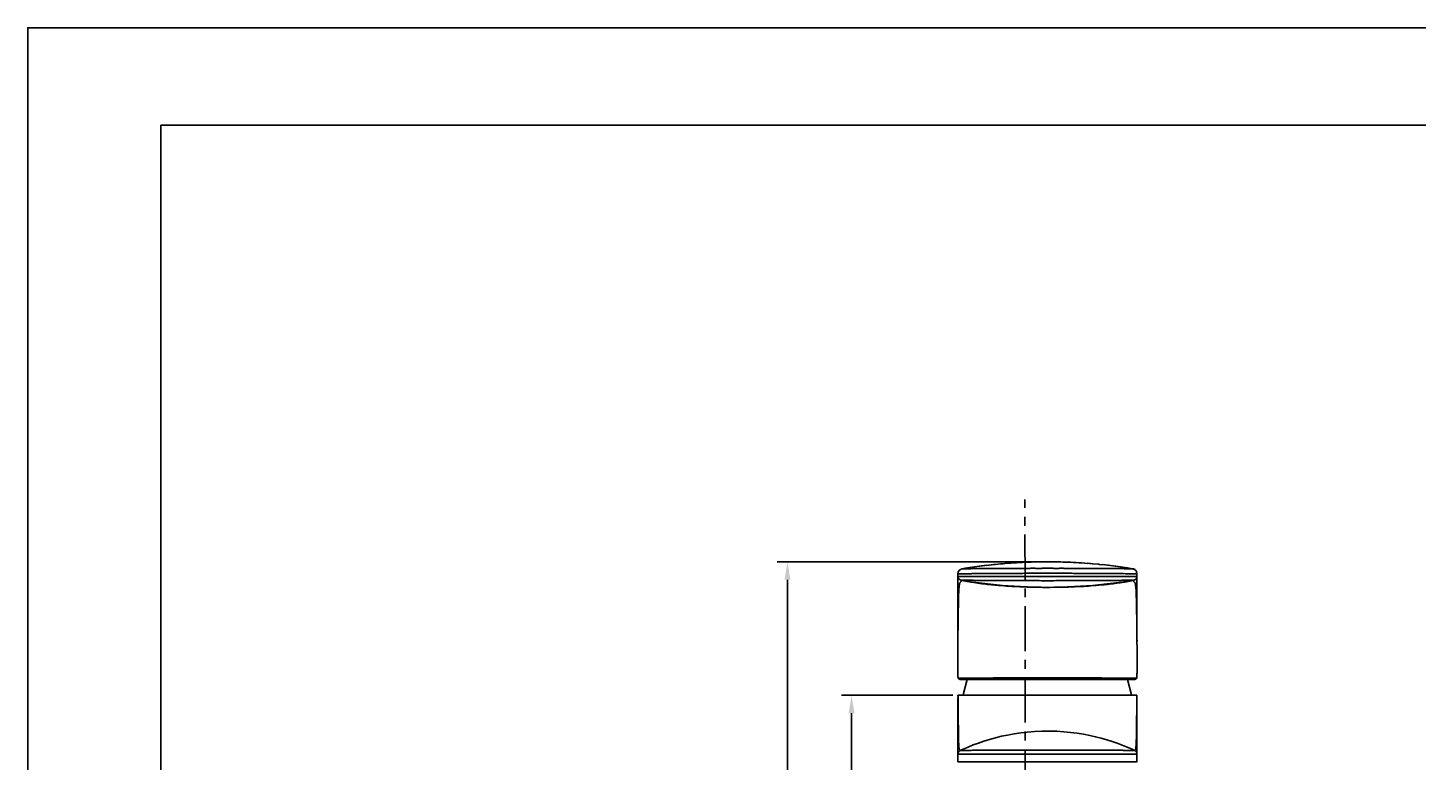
# Model space of a CAD drawing. Extents: x -14459 to -13865, y -11108 to -10688.
# Drawn here: x -14458.9 to -14187.1, y -10831.5 to -10688 of the extents above; entities that cross this region are included whole.
import ezdxf

# ---------------------------------------------------------------- set-up
doc = ezdxf.new("R2010")
doc.units = 0
doc.header["$LTSCALE"] = 7
doc.linetypes.add('CENTER', pattern=[2, 1.25, -0.25, 0.25, -0.25])
doc.linetypes.add('CENTER2', pattern=[1.125, 0.75, -0.125, 0.125, -0.125])
doc.layers.get('0').update_dxf_attribs({"color": 2, "linetype": 'CONTINUOUS'})
doc.layers.get('Defpoints').update_dxf_attribs({"linetype": 'CONTINUOUS'})
for name, color, linetype in [('CENTER', 1, 'CENTER2'), ('DWG', 7, 'CONTINUOUS'), ('FL0702_BODY_DXF_CONTINUOUS_LINE', 7, 'CONTINUOUS'), ('TXT', 4, 'CONTINUOUS')]:
    doc.layers.add(name, color=color, linetype=linetype)
doc.styles.add('DD', font='romans', dxfattribs={"bigfont": 'GHS.shx'})
doc.dimstyles.new('CWC', dxfattribs={"dimscale": 0, "dimtxt": 3.5, "dimasz": 3.5, "dimexe": 2, "dimexo": 1, "dimgap": 1, "dimtad": 1, "dimdec": 4, "dimdsep": 46, "dimtxsty": 'DD', "dimcen": 3, "dimclrd": 2, "dimclre": 2, "dimclrt": 2, "dimadec": 3, "dimazin": 2, "dimtfac": 1, "dimtdec": 4, "dimtmove": 0, "dimatfit": 3, "dimfxl": 1, "dimtvp": 1, "dimtolj": 1, "dimtzin": 0, "dimlwd": -1, "dimlwe": -1, "dimarcsym": 0})

# ---------------------------------------------------------------- blocks, each defined once
blk = doc.blocks.new('*D1')
at = {"layer": 'Defpoints', "color": 0, "transparency": 16777216}
for p in [(-14936.71, -11927.28), (-14915.9, -11927.28), (-14923.41, -12037.28)]:
    blk.add_point(p, dxfattribs=at)
at = {"layer": 'DWG', "color": 2, "transparency": 16777216}
for p, q in [((-14916.9, -11927.28), (-14938.71, -11927.28)), ((-14936.71, -12033.78), (-14936.71, -11930.78)), ((-14924.41, -12037.28), (-14938.71, -12037.28))]:
    blk.add_line(p, q, dxfattribs=at)
for points in [[(-14937.3, -11930.78), (-14936.13, -11930.78), (-14936.71, -11927.28)], [(-14937.3, -12033.78), (-14936.13, -12033.78), (-14936.71, -12037.28)]]:
    blk.add_solid(points, dxfattribs=at)
at = {"layer": 'DWG', "color": 2, "transparency": 16777216, "insert": (-14939.46, -11982.28), "char_height": 3.5, "attachment_point": 5, "rotation": 90, "style": 'DD'}
blk.add_mtext('\\A1;110', dxfattribs=at)
blk = doc.blocks.new('*D2')
at = {"layer": 'Defpoints', "color": 0, "transparency": 16777216}
for p in [(-14898.43, -11901.19), (-14949.24, -12037.28), (-14923.41, -12037.28)]:
    blk.add_point(p, dxfattribs=at)
at = {"layer": 'DWG', "color": 2, "transparency": 16777216}
for p, q in [((-14899.43, -11901.19), (-14951.24, -11901.19)), ((-14949.24, -11904.69), (-14949.24, -12033.78)), ((-14924.41, -12037.28), (-14951.24, -12037.28))]:
    blk.add_line(p, q, dxfattribs=at)
for points in [[(-14949.83, -11904.69), (-14948.66, -11904.69), (-14949.24, -11901.19)], [(-14949.83, -12033.78), (-14948.66, -12033.78), (-14949.24, -12037.28)]]:
    blk.add_solid(points, dxfattribs=at)
at = {"layer": 'DWG', "color": 2, "transparency": 16777216, "insert": (-14952.91, -11969.24), "char_height": 3.5, "attachment_point": 5, "rotation": 90, "style": 'DD'}
blk.add_mtext('\\A1;(136)', dxfattribs=at)

msp = doc.modelspace()

# ---------------------------------------------------------------- linework, layer by layer
at = {"linetype": 'Continuous'}
msp.add_lwpolyline([(-14458.92701, -11107.98563), (-13864.92701, -11107.98563), (-13864.92701, -10687.98563), (-14458.92701, -10687.98563)], close=True, dxfattribs=at)
at = {"layer": 'CENTER', "linetype": 'CENTER'}
msp.add_line((-14263.91467, -10921.8055), (-14263.9373, -10780.21501), dxfattribs=at)
at = {"layer": 'DWG', "color": 7, "linetype": 'Continuous'}
for p, q in [((-14274.11493, -10793.39853), (-14274.72119, -10793.48771)), ((-14273.72798, -10793.34397), (-14274.26222, -10793.42038)), ((-14273.34151, -10793.291), (-14273.80693, -10793.35569)), ((-14272.78825, -10793.2178), (-14273.35539, -10793.2936)), ((-14272.24339, -10793.14939), (-14272.90767, -10793.23405)), ((-14271.8055, -10793.09599), (-14272.44294, -10793.17367)), ((-14271.37166, -10793.04498), (-14271.95163, -10793.11296)), ((-14270.94193, -10792.99629), (-14271.48093, -10793.05707)), ((-14270.51638, -10792.94987), (-14271.01904, -10793.00438)), ((-14270.00893, -10792.89655), (-14270.56933, -10792.95512)), ((-14269.67812, -10792.8637), (-14270.09507, -10792.90569)), ((-14269.24949, -10792.82214), (-14269.75223, -10792.87076)), ((-14268.65561, -10792.76796), (-14269.26567, -10792.82384)), ((-14268.25477, -10792.73324), (-14268.73884, -10792.77531)), ((-14267.79075, -10792.695), (-14268.31537, -10792.7384)), ((-14267.24338, -10792.65262), (-14267.85872, -10792.70048)), ((-14266.70002, -10792.61346), (-14267.27379, -10792.6549)), ((-14266.13771, -10792.57595), (-14266.70437, -10792.61376)), ((-14265.58722, -10792.54223), (-14266.17368, -10792.57826)), ((-14265.04905, -10792.51211), (-14265.65138, -10792.54601)), ((-14264.52235, -10792.48536), (-14265.13767, -10792.51688)), ((-14264.13292, -10792.46732), (-14264.63104, -10792.49066)), ((-14263.64684, -10792.44686), (-14264.1784, -10792.46935)), ((-14263.17569, -10792.42922), (-14263.67505, -10792.44799)), ((-14262.71986, -10792.4142), (-14263.18868, -10792.42968)), ((-14262.13082, -10792.39777), (-14262.71986, -10792.4142)), ((-14261.60619, -10792.38596), (-14262.15017, -10792.39826)), ((-14261.12129, -10792.3774), (-14261.62994, -10792.38644)), ((-14260.67897, -10792.37148), (-14261.16147, -10792.37802)), ((-14257.91036, -10792.37836), (-14258.44536, -10792.37112)), ((-14257.48147, -10792.38607), (-14257.95245, -10792.3777)), ((-14256.9578, -10792.39788), (-14257.49494, -10792.3858)), ((-14256.39333, -10792.41358), (-14256.9645, -10792.39771)), ((-14255.93644, -10792.42855), (-14256.5091, -10792.41011)), ((-14255.46124, -10792.44627), (-14256.03412, -10792.42518)), ((-14254.96749, -10792.46699), (-14255.53974, -10792.44319)), ((-14254.45931, -10792.49079), (-14255.02694, -10792.46437)), ((-14253.93842, -10792.51779), (-14254.49922, -10792.48883)), ((-14253.40381, -10792.54825), (-14253.95801, -10792.51673)), ((-14252.83319, -10792.58383), (-14253.40217, -10792.54835)), ((-14252.25164, -10792.62335), (-14252.85713, -10792.58227)), ((-14251.65792, -10792.66712), (-14252.29894, -10792.62002)), ((-14251.14923, -10792.70736), (-14251.72955, -10792.66165)), ((-14250.64207, -10792.75), (-14251.25548, -10792.69874)), ((-14249.53766, -10792.85142), (-14250.75637, -10792.74017)), ((-14249.34366, -10792.87047), (-14249.59445, -10792.84609)), ((-14248.73445, -10792.93306), (-14249.38123, -10792.86697)), ((-14248.26546, -10792.98315), (-14248.81737, -10792.92403)), ((-14247.63362, -10793.05506), (-14248.29749, -10792.98005)), ((-14247.18549, -10793.10818), (-14247.71785, -10793.04481)), ((-14246.72175, -10793.16466), (-14247.20237, -10793.10559)), ((-14246.1776, -10793.23434), (-14246.73303, -10793.16383)), ((-14245.74033, -10793.29251), (-14246.27629, -10793.22209)), ((-14245.23075, -10793.36273), (-14245.81536, -10793.28299)), ((-14244.82279, -10793.42086), (-14245.3503, -10793.34661)), ((-14244.35881, -10793.48903), (-14244.88119, -10793.41298)), ((-14277.04649, -10800.70615), (-14277.04717, -10795.31506)), ((-14277.04649, -10794.70758), (-14277.04649, -10795.26184)), ((-14242.04649, -10795.2618), (-14277.04649, -10795.2618)), ((-14276.93235, -10795.61006), (-14276.93052, -10795.61271)), ((-14276.92873, -10795.6153), (-14276.92697, -10795.61781)), ((-14276.92186, -10795.62499), (-14276.92021, -10795.62727)), ((-14276.91859, -10795.6295), (-14276.91699, -10795.63168)), ((-14276.91542, -10795.63381), (-14276.91388, -10795.63589)), ((-14276.91235, -10795.63792), (-14276.91085, -10795.63991)), ((-14276.90938, -10795.64186), (-14276.90793, -10795.64377)), ((-14276.90232, -10795.65102), (-14276.90097, -10795.65274)), ((-14276.89965, -10795.65443), (-14276.89834, -10795.65608)), ((-14276.89705, -10795.65771), (-14276.89577, -10795.6593)), ((-14276.88969, -10795.6668), (-14276.88625, -10795.67097)), ((-14276.88625, -10795.67097), (-14276.88296, -10795.67491)), ((-14276.87879, -10795.67984), (-14276.87779, -10795.68101)), ((-14276.87583, -10795.6833), (-14276.87487, -10795.68441)), ((-14276.86856, -10795.69164), (-14276.86527, -10795.69535)), ((-14276.86527, -10795.69535), (-14276.86219, -10795.69878)), ((-14276.86003, -10795.70118), (-14276.85934, -10795.70195)), ((-14276.85607, -10795.70553), (-14276.85313, -10795.70871)), ((-14276.85259, -10795.7093), (-14276.8496, -10795.71251)), ((-14276.84915, -10795.71299), (-14276.8464, -10795.71592)), ((-14276.84515, -10795.71725), (-14276.84037, -10795.72229)), ((-14276.83933, -10795.72339), (-14276.8366, -10795.72624)), ((-14276.83578, -10795.7271), (-14276.83292, -10795.73005)), ((-14276.83292, -10795.73005), (-14276.82947, -10795.73361)), ((-14276.82947, -10795.73361), (-14276.8261, -10795.73704)), ((-14276.8261, -10795.73704), (-14276.82226, -10795.7409)), ((-14276.82226, -10795.7409), (-14276.81885, -10795.74431)), ((-14276.81885, -10795.74431), (-14276.81512, -10795.74799)), ((-14276.81512, -10795.74799), (-14276.81106, -10795.75197)), ((-14276.8089, -10795.75406), (-14276.80779, -10795.75513)), ((-14276.80065, -10795.76194), (-14276.79677, -10795.76559)), ((-14276.79677, -10795.76559), (-14276.79269, -10795.76938)), ((-14276.79269, -10795.76938), (-14276.78841, -10795.77332)), ((-14276.78841, -10795.77332), (-14276.78391, -10795.77741)), ((-14276.78391, -10795.77741), (-14276.7792, -10795.78164)), ((-14276.7792, -10795.78164), (-14276.77428, -10795.78601)), ((-14276.77428, -10795.78601), (-14276.76914, -10795.79051)), ((-14276.76738, -10795.79204), (-14276.76559, -10795.79358)), ((-14276.76378, -10795.79514), (-14276.76195, -10795.79671)), ((-14276.76009, -10795.79829), (-14276.75821, -10795.79989)), ((-14276.7563, -10795.8015), (-14276.75437, -10795.80312)), ((-14276.75242, -10795.80475), (-14276.75044, -10795.8064)), ((-14276.74843, -10795.80806), (-14276.7464, -10795.80973)), ((-14276.74435, -10795.81142), (-14276.74227, -10795.81311)), ((-14276.74017, -10795.81482), (-14276.73804, -10795.81653)), ((-14276.73589, -10795.81826), (-14276.73371, -10795.82)), ((-14276.73151, -10795.82175), (-14276.72928, -10795.82351)), ((-14276.72703, -10795.82528), (-14276.72475, -10795.82706)), ((-14276.72245, -10795.82884), (-14276.72013, -10795.83064)), ((-14276.71777, -10795.83245), (-14276.71539, -10795.83427)), ((-14276.71299, -10795.83609), (-14276.71056, -10795.83793)), ((-14276.70811, -10795.83977), (-14276.70563, -10795.84162)), ((-14276.70312, -10795.84348), (-14276.70059, -10795.84534)), ((-14276.69803, -10795.84722), (-14276.69545, -10795.8491)), ((-14276.69284, -10795.85099), (-14276.69021, -10795.85288)), ((-14276.68756, -10795.85478), (-14276.68488, -10795.85668)), ((-14276.67119, -10795.86622), (-14276.66559, -10795.87003)), ((-14276.66559, -10795.87003), (-14276.65994, -10795.87383)), ((-14276.65994, -10795.87383), (-14276.65423, -10795.87761)), ((-14276.65423, -10795.87761), (-14276.64847, -10795.88137)), ((-14276.64847, -10795.88137), (-14276.64266, -10795.88512)), ((-14276.64266, -10795.88512), (-14276.63678, -10795.88885)), ((-14276.63678, -10795.88885), (-14276.63085, -10795.89257)), ((-14276.63085, -10795.89257), (-14276.62484, -10795.89628)), ((-14276.62484, -10795.89628), (-14276.61876, -10795.89998)), ((-14276.61876, -10795.89998), (-14276.61261, -10795.90367)), ((-14276.61261, -10795.90367), (-14276.60637, -10795.90735)), ((-14276.60637, -10795.90735), (-14276.60004, -10795.91102)), ((-14276.60004, -10795.91102), (-14276.59363, -10795.91469)), ((-14276.59363, -10795.91469), (-14276.58713, -10795.91834)), ((-14276.58713, -10795.91834), (-14276.58053, -10795.92199)), ((-14276.58053, -10795.92199), (-14276.57384, -10795.92562)), ((-14276.57384, -10795.92562), (-14276.56705, -10795.92925)), ((-14276.56705, -10795.92925), (-14276.56014, -10795.93287)), ((-14276.56014, -10795.93287), (-14276.55311, -10795.93648)), ((-14276.55311, -10795.93648), (-14276.54592, -10795.94011)), ((-14276.54592, -10795.94011), (-14276.53857, -10795.94374)), ((-14276.53857, -10795.94374), (-14276.53102, -10795.94738)), ((-14276.35578, -10795.97866), (-14276.35558, -10795.97871)), ((-14276.30745, -10796.01692), (-14275.94859, -10796.08743)), ((-14275.6499, -10793.63047), (-14276.20978, -10793.72078)), ((-14275.94859, -10796.08743), (-14275.58643, -10796.15554)), ((-14275.1649, -10793.55428), (-14275.70375, -10793.63861)), ((-14275.58643, -10796.15554), (-14275.22108, -10796.22129)), ((-14274.66929, -10793.47936), (-14275.18378, -10793.55773)), ((-14243.86516, -10793.56398), (-14244.40811, -10793.48216)), ((-14242.88108, -10793.72094), (-14243.93113, -10793.5542)), ((-14243.74049, -10796.19798), (-14243.40279, -10796.13633)), ((-14243.40279, -10796.13633), (-14243.06793, -10796.07266)), ((-14243.06793, -10796.07266), (-14242.73216, -10796.00617)), ((-14242.88354, -10793.72047), (-14242.88142, -10793.71418)), ((-14242.88311, -10793.71976), (-14242.88335, -10793.72115)), ((-14242.8825, -10793.71686), (-14242.88311, -10793.71976)), ((-14242.88142, -10793.71418), (-14242.8825, -10793.71686)), ((-14242.27274, -10795.74362), (-14242.26726, -10795.73808)), ((-14242.26726, -10795.73808), (-14242.26217, -10795.73285)), ((-14242.26217, -10795.73285), (-14242.25744, -10795.72792)), ((-14242.25306, -10795.72329), (-14242.25099, -10795.72108)), ((-14242.24899, -10795.71894), (-14242.24707, -10795.71686)), ((-14242.24521, -10795.71485), (-14242.24343, -10795.7129)), ((-14242.24171, -10795.71102), (-14242.24006, -10795.70919)), ((-14242.23847, -10795.70743), (-14242.23693, -10795.70572)), ((-14242.23011, -10795.69801), (-14242.22662, -10795.69401)), ((-14242.21997, -10795.68625), (-14242.21699, -10795.68271)), ((-14242.21699, -10795.68271), (-14242.21395, -10795.67907)), ((-14242.21395, -10795.67907), (-14242.21116, -10795.6757)), ((-14242.20943, -10795.6736), (-14242.20419, -10795.6672)), ((-14242.2076, -10795.67136), (-14242.20142, -10795.66379)), ((-14242.20745, -10795.67118), (-14242.20725, -10795.67094)), ((-14242.19748, -10795.65888), (-14242.19458, -10795.65523)), ((-14242.18924, -10795.64838), (-14242.18621, -10795.64444)), ((-14242.1846, -10795.64233), (-14242.18378, -10795.64124)), ((-14242.18207, -10795.63899), (-14242.1812, -10795.63782)), ((-14242.17939, -10795.6354), (-14242.17846, -10795.63414)), ((-14242.17142, -10795.62448), (-14242.17033, -10795.62296)), ((-14242.16922, -10795.6214), (-14242.16808, -10795.61981)), ((-14242.16692, -10795.61817), (-14242.16574, -10795.61648)), ((-14242.16454, -10795.61476), (-14242.1633, -10795.61298)), ((-14242.1581, -10795.60537), (-14242.15673, -10795.60333)), ((-14242.15532, -10795.60123), (-14242.15389, -10795.59907)), ((-14242.15242, -10795.59684), (-14242.15092, -10795.59455)), ((-14242.14939, -10795.59218), (-14242.14782, -10795.58974)), ((-14242.14621, -10795.58722), (-14242.14456, -10795.58462)), ((-14242.0582, -10794.55477), (-14242.07288, -10794.49055)), ((-14242.04657, -10794.68947), (-14242.0582, -10794.55477)), ((-14242.04913, -10803.44205), (-14242.04649, -10795.29902)), ((-14242.04649, -10794.69417), (-14242.04649, -10794.6865)), ((-14242.04649, -10795.2618), (-14242.04649, -10794.70775)), ((-14275.22108, -10796.22129), (-14274.85258, -10796.28474)), ((-14274.85258, -10796.28474), (-14274.48101, -10796.34593)), ((-14273.91666, -10796.43385), (-14273.53541, -10796.49002)), ((-14273.53541, -10796.49002), (-14273.15178, -10796.54408)), ((-14273.15178, -10796.54408), (-14272.76746, -10796.59586)), ((-14272.76746, -10796.59586), (-14272.38354, -10796.64529)), ((-14272.38354, -10796.64529), (-14272.00099, -10796.69235)), ((-14272.00099, -10796.69235), (-14271.62019, -10796.73708)), ((-14271.62019, -10796.73708), (-14271.24074, -10796.77963)), ((-14271.24074, -10796.77963), (-14270.86279, -10796.82009)), ((-14270.86279, -10796.82009), (-14270.48647, -10796.85853)), ((-14270.48647, -10796.85853), (-14270.11188, -10796.89502)), ((-14270.11188, -10796.89502), (-14269.73912, -10796.92965)), ((-14269.73912, -10796.92965), (-14269.18352, -10796.97828)), ((-14269.18352, -10796.97828), (-14268.63256, -10797.02314)), ((-14268.63256, -10797.02314), (-14268.08695, -10797.0644)), ((-14268.08695, -10797.0644), (-14267.54726, -10797.10225)), ((-14267.54726, -10797.10225), (-14267.01383, -10797.13686)), ((-14267.20699, -10797.07585), (-14264.81622, -10797.22653)), ((-14267.01383, -10797.13686), (-14266.4868, -10797.1684)), ((-14266.4868, -10797.1684), (-14265.96606, -10797.19705)), ((-14265.96606, -10797.19705), (-14265.45222, -10797.22292)), ((-14265.45222, -10797.22292), (-14264.94682, -10797.24609)), ((-14264.94682, -10797.24609), (-14264.2877, -10797.27298)), ((-14263.49312, -10797.3005), (-14262.88004, -10797.31817)), ((-14262.88004, -10797.31817), (-14262.29288, -10797.33224)), ((-14262.29288, -10797.33224), (-14261.62426, -10797.34491)), ((-14261.62426, -10797.34491), (-14260.77909, -10797.35445)), ((-14261.29562, -10797.34689), (-14261.2632, -10797.34744)), ((-14261.05657, -10797.35289), (-14260.32223, -10797.35903)), ((-14260.52207, -10797.3581), (-14259.6536, -10797.36203)), ((-14259.6536, -10797.36203), (-14259.07912, -10797.36104)), ((-14259.13351, -10797.36122), (-14258.38007, -10797.35649)), ((-14258.68281, -10797.35831), (-14257.80132, -10797.34989)), ((-14258.16124, -10797.35248), (-14257.64782, -10797.34424)), ((-14257.80132, -10797.34989), (-14257.2291, -10797.34078)), ((-14257.64782, -10797.34424), (-14256.09189, -10797.30366)), ((-14257.2291, -10797.34078), (-14256.58723, -10797.32746)), ((-14256.58723, -10797.32746), (-14256.03683, -10797.31341)), ((-14256.03683, -10797.31341), (-14255.46766, -10797.29629)), ((-14255.46766, -10797.29629), (-14254.8787, -10797.27574)), ((-14254.8787, -10797.27574), (-14254.27026, -10797.25144)), ((-14254.27626, -10797.2265), (-14251.88571, -10797.07583)), ((-14254.27026, -10797.25144), (-14253.64635, -10797.22319)), ((-14253.64635, -10797.22319), (-14253.00952, -10797.19081)), ((-14253.00952, -10797.19081), (-14252.52535, -10797.16373)), ((-14252.52535, -10797.16373), (-14252.03597, -10797.13416)), ((-14252.03597, -10797.13416), (-14251.54129, -10797.10195)), ((-14251.54129, -10797.10195), (-14251.04139, -10797.06697)), ((-14251.04139, -10797.06697), (-14250.53649, -10797.02908)), ((-14250.53649, -10797.02908), (-14250.027, -10796.98813)), ((-14250.027, -10796.98813), (-14249.51344, -10796.94398)), ((-14249.51344, -10796.94398), (-14248.99621, -10796.89646)), ((-14248.99621, -10796.89646), (-14248.47545, -10796.84534)), ((-14248.47545, -10796.84534), (-14248.12641, -10796.80917)), ((-14248.12641, -10796.80917), (-14247.77597, -10796.77124)), ((-14247.77597, -10796.77124), (-14247.42424, -10796.73149)), ((-14247.42424, -10796.73149), (-14247.07131, -10796.68986)), ((-14247.07131, -10796.68986), (-14246.71683, -10796.64622)), ((-14246.71683, -10796.64622), (-14246.36111, -10796.60054)), ((-14246.36111, -10796.60054), (-14246.00494, -10796.55283)), ((-14246.00494, -10796.55283), (-14245.64916, -10796.50314)), ((-14245.64916, -10796.50314), (-14245.29501, -10796.4516)), ((-14245.29501, -10796.4516), (-14244.94391, -10796.39835)), ((-14244.94391, -10796.39835), (-14244.5966, -10796.34345)), ((-14244.08093, -10796.25763), (-14243.74049, -10796.19798)), ((-14277.04959, -10799.40923), (-14277.0416, -10801.73464)), ((-14276.96162, -10800.7079), (-14276.96206, -10800.73012)), ((-14242.13198, -10800.7077), (-14242.13556, -10800.53538)), ((-14277.05076, -10803.78145), (-14277.05522, -10806.93248)), ((-14277.04561, -10803.11228), (-14277.05076, -10803.78145)), ((-14277.04232, -10802.51424), (-14277.04561, -10803.11228)), ((-14277.0416, -10801.73464), (-14277.04232, -10802.51424)), ((-14242.05089, -10803.68401), (-14242.05061, -10803.62449)), ((-14242.05079, -10803.7289), (-14242.05089, -10803.68401)), ((-14242.05061, -10803.62449), (-14242.04875, -10803.41661)), ((-14242.04134, -10804.22711), (-14242.04913, -10803.44205)), ((-14242.04353, -10803.91055), (-14242.04826, -10803.82271)), ((-14242.0373, -10807.05066), (-14242.04134, -10804.22711)), ((-14277.05522, -10806.93248), (-14277.06135, -10807.80303)), ((-14277.07648, -10809.42505), (-14277.08335, -10811.01587)), ((-14277.06135, -10807.80303), (-14277.07648, -10809.42505)), ((-14242.02435, -10813.21119), (-14242.01146, -10811.77559)), ((-14277.04455, -10814.80064), (-14277.04279, -10814.88799)), ((-14277.0424, -10814.88798), (-14277.03733, -10814.93783)), ((-14277.03733, -10814.93783), (-14277.03665, -10814.94129)), ((-14242.06581, -10814.93829), (-14242.06484, -10814.9351)), ((-14242.06492, -10814.93993), (-14242.06378, -10814.93688)), ((-14242.05532, -10814.93798), (-14242.05596, -10814.94127)), ((-14242.05023, -10814.88814), (-14242.05532, -10814.93798)), ((-14242.05059, -10814.88799), (-14242.04901, -10814.80037)), ((-14242.04267, -10814.80476), (-14242.03009, -10813.67732)), ((-14242.03039, -10813.6768), (-14242.02435, -10813.21119)), ((-14276.50646, -10815.3618), (-14242.58653, -10815.3618))]:
    msp.add_line(p, q, dxfattribs=at)
at = {"layer": 'DWG'}
for p, q in [((-14275.2294, -10815.3618), (-14275.9622, -10818.08381)), ((-14243.89973, -10815.35679), (-14243.16606, -10818.07857))]:
    msp.add_line(p, q, dxfattribs=at)
at = {"layer": 'DWG', "color": 7, "linetype": 'Continuous'}
for points in [[(-14277.0491, -10795.26185), (-14277.04858, -10795.28417), (-14277.03451, -10795.38581), (-14277.00266, -10795.48349), (-14276.95634, -10795.57355), (-14276.89849, -10795.65519), (-14276.8327, -10795.72722), (-14276.76082, -10795.79038), (-14276.68368, -10795.84552), (-14276.60605, -10795.89091), (-14276.53521, -10795.92482), (-14276.46383, -10795.95221), (-14276.38698, -10795.97369), (-14276.35763, -10795.97937)], [(-14276.95319, -10795.57799), (-14276.9528, -10795.57863), (-14276.95054, -10795.58227), (-14276.94834, -10795.58578), (-14276.94619, -10795.58917), (-14276.94408, -10795.59244), (-14276.94203, -10795.59561), (-14276.94001, -10795.59867), (-14276.93804, -10795.60165), (-14276.93611, -10795.60453), (-14276.93421, -10795.60734)], [(-14276.90649, -10795.64564), (-14276.90508, -10795.64747), (-14276.90369, -10795.64926)], [(-14276.89452, -10795.66085), (-14276.89329, -10795.66238), (-14276.88969, -10795.6668)], [(-14276.873, -10795.68657), (-14276.87208, -10795.68762), (-14276.86856, -10795.69164)], [(-14276.8055, -10795.75733), (-14276.80432, -10795.75846), (-14276.80065, -10795.76194)], [(-14276.68218, -10795.85859), (-14276.67946, -10795.86049), (-14276.67672, -10795.8624), (-14276.67119, -10795.86622)], [(-14276.53102, -10795.94738), (-14276.52716, -10795.94922), (-14276.52323, -10795.95106), (-14276.51924, -10795.95291), (-14276.51518, -10795.95477), (-14276.51103, -10795.95665), (-14276.5068, -10795.95854), (-14276.50247, -10795.96044), (-14276.49804, -10795.96236), (-14276.49351, -10795.9643), (-14276.48887, -10795.96625), (-14276.48411, -10795.96822), (-14276.47921, -10795.97021), (-14276.47418, -10795.97222), (-14276.46897, -10795.97426), (-14276.46358, -10795.97633), (-14276.45798, -10795.97844), (-14276.45213, -10795.98058), (-14276.44598, -10795.98278), (-14276.4395, -10795.98503), (-14276.43259, -10795.98736), (-14276.42517, -10795.98978), (-14276.41713, -10795.99229), (-14276.40837, -10795.99491), (-14276.39878, -10795.99762), (-14276.38813, -10796.00044), (-14276.37672, -10796.00323), (-14276.36445, -10796.00594), (-14276.30745, -10796.01692)], [(-14242.08812, -10794.42382), (-14242.08974, -10794.41674), (-14242.13767, -10794.28785), (-14242.2002, -10794.16926), (-14242.2769, -10794.06187), (-14242.36602, -10793.96847), (-14242.46408, -10793.88963), (-14242.56908, -10793.82423), (-14242.67927, -10793.77209), (-14242.79294, -10793.73368), (-14242.88142, -10793.71418)], [(-14242.73731, -10795.9805), (-14242.7153, -10795.97638), (-14242.64247, -10795.95698), (-14242.56813, -10795.92927), (-14242.49142, -10795.89286), (-14242.41023, -10795.84509), (-14242.33014, -10795.78694), (-14242.25556, -10795.71972), (-14242.18841, -10795.64335), (-14242.13098, -10795.55782), (-14242.08689, -10795.46522), (-14242.05861, -10795.3676), (-14242.04803, -10795.26184)], [(-14242.73141, -10796.00781), (-14242.70316, -10796.00128), (-14242.64684, -10795.984)], [(-14242.64684, -10795.984), (-14242.6013, -10795.96635), (-14242.57499, -10795.95475), (-14242.55787, -10795.94668), (-14242.5406, -10795.93811)], [(-14242.5406, -10795.93811), (-14242.52534, -10795.93019), (-14242.51104, -10795.92246), (-14242.49774, -10795.91501), (-14242.48511, -10795.90769), (-14242.47318, -10795.90057), (-14242.46187, -10795.89361), (-14242.45117, -10795.88686), (-14242.44109, -10795.88033), (-14242.43156, -10795.874), (-14242.4225, -10795.86786), (-14242.41389, -10795.86189), (-14242.40567, -10795.85608), (-14242.39781, -10795.85042), (-14242.39029, -10795.8449), (-14242.38308, -10795.83952), (-14242.37617, -10795.83426), (-14242.36954, -10795.82914), (-14242.36317, -10795.82414), (-14242.35705, -10795.81926), (-14242.35117, -10795.8145), (-14242.34551, -10795.80985), (-14242.34006, -10795.80532), (-14242.33482, -10795.8009), (-14242.32977, -10795.79658), (-14242.32491, -10795.79237), (-14242.32023, -10795.78827), (-14242.31571, -10795.78427), (-14242.31136, -10795.78037), (-14242.30717, -10795.77656), (-14242.30313, -10795.77286), (-14242.29924, -10795.76924), (-14242.29548, -10795.76572), (-14242.29186, -10795.7623), (-14242.28837, -10795.75896), (-14242.28501, -10795.75572), (-14242.28177, -10795.75257), (-14242.27865, -10795.7495), (-14242.27274, -10795.74362)], [(-14242.23546, -10795.70407), (-14242.23404, -10795.70248), (-14242.23011, -10795.69801)], [(-14242.22452, -10795.69157), (-14242.22353, -10795.69042), (-14242.21997, -10795.68625)], [(-14242.20097, -10795.66324), (-14242.20051, -10795.66267), (-14242.19748, -10795.65888)], [(-14242.19268, -10795.65281), (-14242.19202, -10795.65197), (-14242.18924, -10795.64838)], [(-14242.17655, -10795.63155), (-14242.17556, -10795.6302), (-14242.17248, -10795.62596)], [(-14242.16204, -10795.61116), (-14242.16076, -10795.60928), (-14242.15944, -10795.60735)], [(-14242.14287, -10795.58192), (-14242.14114, -10795.57914), (-14242.13937, -10795.57625), (-14242.13755, -10795.57325), (-14242.13568, -10795.57014), (-14242.13375, -10795.56691), (-14242.13177, -10795.56354), (-14242.12973, -10795.56002), (-14242.12763, -10795.55635), (-14242.12545, -10795.55249), (-14242.12319, -10795.54843), (-14242.12084, -10795.54414), (-14242.1184, -10795.5396), (-14242.11584, -10795.53476), (-14242.11316, -10795.52959), (-14242.11032, -10795.52399), (-14242.10731, -10795.51792), (-14242.10408, -10795.51123), (-14242.1006, -10795.50379), (-14242.09682, -10795.49545), (-14242.09278, -10795.48614), (-14242.08833, -10795.47544), (-14242.08334, -10795.46271), (-14242.07811, -10795.44843), (-14242.0727, -10795.43242), (-14242.06767, -10795.416), (-14242.06345, -10795.40075), (-14242.05978, -10795.38598), (-14242.05661, -10795.3716), (-14242.05384, -10795.35735), (-14242.05143, -10795.34296), (-14242.04938, -10795.32837), (-14242.04771, -10795.31344), (-14242.04642, -10795.29811), (-14242.04556, -10795.28227), (-14242.04517, -10795.26584), (-14242.04515, -10795.2625)], [(-14274.48101, -10796.34593), (-14274.29397, -10796.37572), (-14273.91666, -10796.43385)], [(-14264.2877, -10797.27298), (-14264.12596, -10797.27901), (-14263.49312, -10797.3005)], [(-14244.5966, -10796.34345), (-14244.42403, -10796.31532), (-14244.08093, -10796.25763)], [(-14242.04826, -10803.82271), (-14242.04916, -10803.80391), (-14242.04945, -10803.79681), (-14242.04969, -10803.79036), (-14242.04989, -10803.78389), (-14242.05009, -10803.77672), (-14242.05029, -10803.76812), (-14242.05048, -10803.75762), (-14242.05065, -10803.74487), (-14242.05079, -10803.7289)], [(-14242.01146, -10811.77559), (-14242.00964, -10811.01293), (-14242.01149, -10810.22047), (-14242.0373, -10807.05066)], [(-14277.08335, -10811.01587), (-14277.08158, -10811.76622), (-14277.07653, -10812.4877)], [(-14277.07653, -10812.4877), (-14277.05136, -10814.68914), (-14277.05037, -10814.8017)], [(-14277.05038, -10814.80074), (-14277.04915, -10814.8411), (-14277.04635, -10814.87775), (-14277.04191, -10814.91322), (-14277.03769, -10814.93798)], [(-14277.03665, -10814.94129), (-14277.01017, -10815.03464), (-14276.94629, -10815.15373), (-14276.85941, -10815.24561), (-14276.75291, -10815.31148), (-14276.62727, -10815.35091), (-14276.50752, -10815.3618)], [(-14242.5854, -10815.3618), (-14242.46798, -10815.35133), (-14242.34253, -10815.31259), (-14242.23593, -10815.24751), (-14242.14866, -10815.15641), (-14242.08411, -10815.038), (-14242.05631, -10814.94113)], [(-14242.05532, -10814.93798), (-14242.0515, -10814.91577), (-14242.04686, -10814.87963), (-14242.04393, -10814.84229), (-14242.04263, -10814.80049)]]:
    msp.add_lwpolyline(points, dxfattribs=at)
for centre, radius, start, end in [((-14276.04649, -10794.70743), 0.99992, 99.3383547, 180.008899), ((-14259.53894, -10694.44511), 102.9168, 260.5946166, 265.7270899), ((-14259.55405, -10694.44508), 102.91682, 274.2730753, 279.4042469), ((-14243.04649, -10794.70775), 1, 0.000034, 80.6774048), ((-14259.54121, -10694.49807), 102.8638, 267.0604946, 268.0724409), ((-14259.55178, -10694.49806), 102.86381, 271.9275475, 272.939789), ((-14113.15444, -10811.55155), 163.92232, 180.7431496, 181.1357309), ((-14276.41356, -10814.79579), 0.63683, 180.5315858, 182.5447267), ((-14242.46199, -10814.81279), 0.41859, 349.6297592, 353.4389005), ((-14425.10808, -10811.22911), 183.09405, 358.8823718, 359.2340201), ((-14242.6829, -10814.79562), 0.64029, 357.7922511, 359.1822979)]:
    msp.add_arc(centre, radius, start, end, dxfattribs=at)
at = {"layer": 'DWG'}
for centre, start, end in [((-14275.67252, -10818.1618), 164.9323945, 270), ((-14243.45572, -10818.15665), 270.0183103, 15.0859158)]:
    msp.add_arc(centre, 0.3, start, end, dxfattribs=at)
msp.add_spline([(-14260.67897, -10792.37148), (-14258.44536, -10792.37112)], degree=3, dxfattribs=at)
at = {"layer": 'DWG', "color": 7, "linetype": 'Continuous'}
for points, knots in [([(-14277.04649, -10794.70758), (-14277.04649, -10794.708), (-14277.04383, -10794.70745), (-14277.04101, -10794.70824), (-14277.03421, -10794.70797), (-14277.02117, -10794.70832), (-14276.99797, -10794.70818), (-14276.96306, -10794.70817), (-14276.91802, -10794.70791), (-14276.86308, -10794.70757), (-14276.7982, -10794.70708), (-14276.69198, -10794.70622), (-14276.53473, -10794.70484), (-14276.31695, -10794.70285), (-14276.06075, -10794.70046), (-14275.76671, -10794.69773), (-14275.43553, -10794.6947), (-14274.92192, -10794.6901), (-14274.19342, -10794.68387), (-14273.2203, -10794.67616), (-14272.12196, -10794.66805), (-14270.90847, -10794.65944), (-14269.59093, -10794.65055), (-14268.18141, -10794.64161), (-14266.15609, -10794.62966), (-14263.49702, -10794.6164), (-14260.22227, -10794.60771), (-14256.92284, -10794.61174), (-14253.71933, -10794.62491), (-14250.72881, -10794.64329), (-14248.0605, -10794.66096), (-14245.81193, -10794.6753), (-14244.06531, -10794.69089), (-14242.88448, -10794.70167), (-14242.29302, -10794.70947), (-14242.10002, -10794.70899)], [0, 0, 0, 0, 0.000036365, 0.000144151, 0.000323583, 0.000574636, 0.001291389, 0.002293928, 0.003581739, 0.005154299, 0.007011054, 0.009150914, 0.01427369, 0.02051002, 0.02784709, 0.036268033, 0.045752123, 0.056278461, 0.080360314, 0.108291622, 0.139817018, 0.174648409, 0.212465137, 0.252922647, 0.295649399, 0.386329171, 0.481190654, 0.576767168, 0.669564979, 0.756194222, 0.833490094, 0.8986277, 0.949224534, 0.983432224, 1, 1, 1, 1]), ([(-14276.4202, -10796.17519), (-14276.43082, -10796.19707), (-14276.45521, -10796.24205), (-14276.50122, -10796.30222), (-14276.54602, -10796.35442), (-14276.58831, -10796.39103), (-14276.6297, -10796.41921), (-14276.66877, -10796.46444), (-14276.70125, -10796.53805), (-14276.73169, -10796.638), (-14276.75928, -10796.76579), (-14276.79594, -10796.98955), (-14276.83319, -10797.33644), (-14276.86862, -10797.83082), (-14276.898, -10798.42587), (-14276.92277, -10799.11448), (-14276.94407, -10799.88574), (-14276.95595, -10800.42618), (-14276.96162, -10800.7079)], [0, 0, 0, 0, 0.015697402, 0.032895372, 0.048792483, 0.060002093, 0.068884012, 0.081032743, 0.09794752, 0.120370486, 0.148459664, 0.18221945, 0.266682259, 0.373469958, 0.502081145, 0.651137145, 0.818156503, 1, 1, 1, 1]), ([(-14276.38727, -10796.09672), (-14276.38951, -10796.10298), (-14276.39941, -10796.12957), (-14276.4107, -10796.15565), (-14276.4202, -10796.17519)], [0, 0, 0, 0, 0.234231103, 1, 1, 1, 1]), ([(-14276.36128, -10796.00732), (-14276.36252, -10796.01315), (-14276.36957, -10796.04339), (-14276.3788, -10796.0731), (-14276.38727, -10796.09672)], [0, 0, 0, 0, 0.19187508, 1, 1, 1, 1]), ([(-14242.73754, -10795.97871), (-14242.73109, -10795.97745), (-14242.76678, -10795.97934), (-14242.78262, -10795.97838), (-14242.8428, -10795.97909), (-14242.93073, -10795.97898), (-14243.07416, -10795.97974), (-14243.25417, -10795.98044), (-14243.47455, -10795.98144), (-14243.73312, -10795.98258), (-14244.15369, -10795.98451), (-14244.77087, -10795.98748), (-14245.61659, -10795.99243), (-14246.59574, -10795.9993), (-14247.69956, -10796.00605), (-14248.91795, -10796.01272), (-14250.73586, -10796.0218), (-14253.19698, -10796.03135), (-14255.75982, -10796.04303), (-14257.90353, -10796.05319), (-14259.54552, -10796.06404), (-14261.18761, -10796.05373), (-14262.81367, -10796.0446), (-14264.40853, -10796.0387), (-14266.42744, -10796.02838), (-14268.35531, -10796.02212), (-14270.17303, -10796.01292), (-14271.39179, -10796.00624), (-14272.49567, -10795.99906), (-14273.47454, -10795.99263), (-14274.31942, -10795.98784), (-14274.93615, -10795.98496), (-14275.35655, -10795.98314), (-14275.61564, -10795.98197), (-14275.8362, -10795.9809), (-14276.01831, -10795.97994), (-14276.15946, -10795.97931), (-14276.25493, -10795.97863), (-14276.30671, -10795.97868), (-14276.33681, -10795.97808), (-14276.34419, -10795.97889), (-14276.35909, -10795.97801), (-14276.35747, -10795.97838)], [0, 0, 0, 0, 0.000586381, 0.001335837, 0.002387948, 0.005395562, 0.009599487, 0.014985318, 0.021536438, 0.029236234, 0.038068274, 0.059060373, 0.084311318, 0.113533839, 0.146434156, 0.182809152, 0.222253875, 0.308651288, 0.402420728, 0.450943277, 0.499940605, 0.548938985, 0.597471175, 0.645039414, 0.691251776, 0.777624026, 0.81706782, 0.853451376, 0.886377925, 0.915571308, 0.940798989, 0.961769724, 0.970602884, 0.978313722, 0.984884686, 0.990296552, 0.994530044, 0.997567563, 0.998633487, 0.999395307, 0.999851363, 1, 1, 1, 1]), ([(-14242.8845, -10793.72096), (-14242.88461, -10793.72141), (-14242.8871, -10793.72107), (-14242.8903, -10793.72181), (-14242.89708, -10793.72173), (-14242.91041, -10793.72216), (-14242.93378, -10793.72221), (-14242.96903, -10793.72233), (-14243.01438, -10793.72222), (-14243.06969, -10793.72198), (-14243.13499, -10793.72157), (-14243.24179, -10793.72077), (-14243.39953, -10793.71943), (-14243.6175, -10793.71752), (-14243.87328, -10793.71525), (-14244.16631, -10793.71266), (-14244.49606, -10793.70983), (-14245.00716, -10793.70554), (-14245.73126, -10793.69983), (-14246.69818, -10793.69396), (-14247.7916, -10793.68914), (-14248.9993, -10793.68128), (-14250.06966, -10793.6764), (-14250.96954, -10793.67981), (-14251.67704, -10793.68225), (-14252.41213, -10793.67851), (-14253.17097, -10793.66292), (-14253.94022, -10793.64826), (-14254.71473, -10793.655), (-14255.49959, -10793.66366), (-14256.29766, -10793.64073), (-14257.10418, -10793.63693), (-14257.77765, -10793.65615), (-14258.3188, -10793.64648), (-14258.86371, -10793.62506), (-14259.54515, -10793.61268), (-14260.22661, -10793.62479), (-14260.77157, -10793.6461), (-14261.17935, -10793.65337), (-14261.58415, -10793.64855), (-14261.98607, -10793.64008), (-14262.38805, -10793.63777), (-14262.92597, -10793.64426), (-14263.4617, -10793.6582), (-14263.99123, -10793.65916), (-14264.50648, -10793.65225), (-14265.14898, -10793.6474), (-14265.79107, -10793.65882), (-14266.30404, -10793.66796), (-14266.80286, -10793.67435), (-14267.63843, -10793.67791), (-14268.78606, -10793.67549), (-14270.09461, -10793.68143), (-14271.30321, -10793.68881), (-14272.39684, -10793.69459), (-14273.36433, -10793.70073), (-14274.08911, -10793.70587), (-14274.60101, -10793.70968), (-14274.93135, -10793.71222), (-14275.22474, -10793.71455), (-14275.48049, -10793.71658), (-14275.69799, -10793.71829), (-14275.85508, -10793.71951), (-14275.9612, -10793.7203), (-14276.02598, -10793.72076), (-14276.0808, -10793.72112), (-14276.12575, -10793.72138), (-14276.16047, -10793.72144), (-14276.18366, -10793.72154), (-14276.19642, -10793.72127), (-14276.20339, -10793.7214), (-14276.20567, -10793.72082), (-14276.20864, -10793.72112), (-14276.20846, -10793.72078)], [0, 0, 0, 0, 0.000041681, 0.000158336, 0.000350452, 0.000617953, 0.001378513, 0.002438819, 0.00379867, 0.005458434, 0.0074184, 0.009676816, 0.015073114, 0.021618944, 0.029299171, 0.038098765, 0.04799893, 0.058984, 0.084109505, 0.113184792, 0.146027748, 0.182539174, 0.221905028, 0.242381029, 0.263546767, 0.285594688, 0.308551923, 0.331871472, 0.354850355, 0.378273484, 0.402519856, 0.426713348, 0.450869014, 0.463155434, 0.475426413, 0.499959954, 0.524496749, 0.536768132, 0.549054754, 0.561205822, 0.573207305, 0.585244182, 0.597390616, 0.621632998, 0.633484347, 0.645055871, 0.668019724, 0.691319509, 0.702862904, 0.714204292, 0.736227018, 0.778080628, 0.817513775, 0.854023095, 0.886880178, 0.915963763, 0.94111851, 0.952126232, 0.96204632, 0.97085669, 0.978537378, 0.985069974, 0.99043718, 0.992678694, 0.994622911, 0.996268749, 0.997615623, 0.998662956, 0.999410002, 0.999670614, 0.999855799, 0.999965486, 1, 1, 1, 1]), ([(-14242.65858, -10796.20447), (-14242.67943, -10796.16871), (-14242.70449, -10796.1161), (-14242.72439, -10796.04838), (-14242.72774, -10796.01959), (-14242.72993, -10796.0073)], [0, 0, 0, 0, 0.588698884, 0.822457728, 1, 1, 1, 1]), ([(-14242.10002, -10794.70899), (-14242.09222, -10794.70897), (-14242.07933, -10794.70856), (-14242.06112, -10794.70941), (-14242.05362, -10794.70731), (-14242.04649, -10794.70888), (-14242.04649, -10794.70775)], [0, 0, 0, 0, 0.436846256, 0.749144986, 0.936771239, 1, 1, 1, 1]), ([(-14242.13556, -10800.53538), (-14242.14101, -10800.27658), (-14242.15216, -10799.77939), (-14242.17226, -10799.06763), (-14242.19491, -10798.42751), (-14242.22277, -10797.86762), (-14242.25428, -10797.39541), (-14242.28809, -10797.05898), (-14242.32077, -10796.83744), (-14242.34521, -10796.70641), (-14242.37206, -10796.59907), (-14242.40179, -10796.51525), (-14242.43404, -10796.45348), (-14242.46505, -10796.41743), (-14242.48906, -10796.39875), (-14242.50762, -10796.38791), (-14242.52204, -10796.37312), (-14242.53881, -10796.36115), (-14242.55514, -10796.34299), (-14242.59963, -10796.2947), (-14242.6346, -10796.2456), (-14242.65858, -10796.20447)], [0, 0, 0, 0, 0.174767515, 0.335763208, 0.480737839, 0.607212584, 0.714228743, 0.800245137, 0.835395358, 0.865399805, 0.890207994, 0.910015897, 0.92533895, 0.936983897, 0.941762851, 0.945832438, 0.951426125, 0.955606875, 0.95968751, 0.967855218, 1, 1, 1, 1]), ([(-14276.96206, -10800.73012), (-14276.9856, -10801.90563), (-14277.0171, -10804.29214), (-14277.05027, -10806.6786), (-14277.06218, -10807.88948)], [0, 0, 0, 0, 0.492626975, 1, 1, 1, 1]), ([(-14242.03081, -10807.90515), (-14242.04285, -10806.68781), (-14242.0751, -10804.28864), (-14242.10781, -10801.88945), (-14242.13198, -10800.7077)], [0, 0, 0, 0, 0.507377777, 1, 1, 1, 1]), ([(-14277.04977, -10814.82407), (-14277.04951, -10814.82967), (-14277.04824, -10814.85113), (-14277.04566, -10814.87253), (-14277.04279, -10814.88815)], [0, 0, 0, 0, 0.261162274, 1, 1, 1, 1]), ([(-14277.0424, -10814.88798), (-14277.04057, -10814.89785), (-14277.03226, -10814.93404), (-14277.01683, -10814.96889), (-14277.00119, -10814.99104)], [0, 0, 0, 0, 0.270094296, 1, 1, 1, 1]), ([(-14276.96747, -10815.02802), (-14276.96076, -10815.03373), (-14276.93127, -10815.0556), (-14276.8961, -10815.06912), (-14276.86897, -10815.07524)], [0, 0, 0, 0, 0.240556951, 1, 1, 1, 1]), ([(-14276.86897, -10815.07524), (-14276.86367, -10815.07643), (-14276.84139, -10815.08082), (-14276.81866, -10815.08284), (-14276.80139, -10815.08332)], [0, 0, 0, 0, 0.238939491, 1, 1, 1, 1]), ([(-14276.80139, -10815.08332), (-14276.54131, -10815.09069), (-14275.85131, -10815.0936), (-14274.57716, -10815.09422), (-14272.84218, -10815.08926), (-14270.70179, -10815.08169), (-14268.22234, -10815.0733), (-14264.46583, -10815.06392), (-14259.54647, -10815.06034), (-14254.62711, -10815.06392), (-14250.8706, -10815.0733), (-14248.39115, -10815.08169), (-14246.25077, -10815.08926), (-14244.51581, -10815.09422), (-14243.24168, -10815.0936), (-14242.55169, -10815.09069), (-14242.2916, -10815.08332)], [0, 0, 0, 0, 0.022618552, 0.059974958, 0.110768025, 0.173441064, 0.246043673, 0.326311203, 0.500000626, 0.673690385, 0.75395781, 0.826560209, 0.889233025, 0.940025884, 0.977381137, 1, 1, 1, 1]), ([(-14276.80139, -10815.08332), (-14276.79624, -10815.15599), (-14276.72975, -10815.30237), (-14276.57966, -10815.36152), (-14276.50752, -10815.3618)], [0, 0, 0, 0, 0.502442327, 1, 1, 1, 1]), ([(-14242.2916, -10815.08332), (-14242.29675, -10815.15598), (-14242.36322, -10815.30234), (-14242.51327, -10815.36151), (-14242.5854, -10815.3618)], [0, 0, 0, 0, 0.502441305, 1, 1, 1, 1]), ([(-14242.2916, -10815.08332), (-14242.28632, -10815.08318), (-14242.26609, -10815.08223), (-14242.24591, -10815.07971), (-14242.23122, -10815.07677)], [0, 0, 0, 0, 0.260534018, 1, 1, 1, 1]), ([(-14242.23122, -10815.07677), (-14242.20482, -10815.07149), (-14242.15448, -10815.05436), (-14242.1138, -10815.01944), (-14242.09823, -10814.99967)], [0, 0, 0, 0, 0.516908635, 1, 1, 1, 1]), ([(-14242.09823, -10814.99967), (-14242.08777, -10814.98639), (-14242.07587, -10814.96656), (-14242.06703, -10814.94549), (-14242.06492, -10814.93993)], [0, 0, 0, 0, 0.739973054, 1, 1, 1, 1])]:
    msp.add_open_spline(points, degree=3, knots=knots, dxfattribs=at)
for points in [[(-14277.00119, -10814.99104), (-14276.99157, -10815.00467), (-14276.98018, -10815.01722), (-14276.96747, -10815.02802)], [(-14242.06378, -10814.93688), (-14242.05797, -10814.92103), (-14242.05367, -10814.90459), (-14242.05059, -10814.88799)], [(-14242.04613, -10814.86062), (-14242.04458, -10814.84723), (-14242.04361, -10814.83376), (-14242.04309, -10814.82028)]]:
    msp.add_open_spline(points, degree=3, dxfattribs=at)
at = {"layer": 'FL0702_BODY_DXF_CONTINUOUS_LINE', "color": 7, "linetype": 'Continuous'}
for p, q in [((-14277.04549, -10818.96261), (-14277.04649, -10829.9307)), ((-14277.04536, -10818.96205), (-14277.04549, -10818.96261)), ((-14277.03931, -10818.4618), (-14242.04759, -10818.4618)), ((-14242.04747, -10818.96251), (-14242.04763, -10818.96204)), ((-14242.0459, -10825.46752), (-14242.04759, -10818.4618)), ((-14276.96412, -10824.90404), (-14276.96549, -10824.80227)), ((-14242.12726, -10824.7838), (-14242.13001, -10824.98696)), ((-14242.04649, -10824.32016), (-14242.04649, -10824.83488)), ((-14242.04649, -10824.83468), (-14242.04649, -10824.32016)), ((-14242.04649, -10825.46784), (-14242.04649, -10824.83468)), ((-14242.04649, -10829.68142), (-14242.04649, -10825.46784)), ((-14242.04649, -10828.39575), (-14242.04649, -10829.80266)), ((-14242.04649, -10829.96183), (-14277.04649, -10829.96187)), ((-14277.04649, -10831.4618), (-14277.04649, -10829.96191)), ((-14277.04649, -10831.46181), (-14242.04648, -10831.46178)), ((-14277.04036, -10829.8732), (-14277.04075, -10829.87585)), ((-14277.03957, -10829.86801), (-14277.03997, -10829.87059)), ((-14277.03875, -10829.86296), (-14277.03916, -10829.86547)), ((-14277.03791, -10829.85802), (-14277.03833, -10829.86047)), ((-14277.03705, -10829.85318), (-14277.03749, -10829.85559)), ((-14277.03618, -10829.84843), (-14277.03662, -10829.8508)), ((-14277.03528, -10829.84376), (-14277.03573, -10829.84609)), ((-14277.03436, -10829.83916), (-14277.03482, -10829.84146)), ((-14277.03342, -10829.83463), (-14277.0339, -10829.83689)), ((-14277.03247, -10829.83015), (-14277.03295, -10829.83238)), ((-14277.03149, -10829.82573), (-14277.03198, -10829.82793)), ((-14277.0305, -10829.82136), (-14277.031, -10829.82354)), ((-14277.02948, -10829.817), (-14277.02999, -10829.81918)), ((-14277.02841, -10829.81255), (-14277.02895, -10829.81479)), ((-14277.02543, -10829.80079), (-14277.02606, -10829.80321)), ((-14277.02411, -10829.79585), (-14277.02478, -10829.79833)), ((-14277.02273, -10829.79078), (-14277.02343, -10829.79333)), ((-14277.02126, -10829.78557), (-14277.02201, -10829.78819)), ((-14277.01972, -10829.78024), (-14277.0205, -10829.78293)), ((-14277.0181, -10829.77479), (-14277.01892, -10829.77753)), ((-14277.01639, -10829.7692), (-14277.01726, -10829.77201)), ((-14277.0146, -10829.76349), (-14277.01551, -10829.76636)), ((-14277.01272, -10829.75766), (-14277.01367, -10829.76059)), ((-14277.01074, -10829.7517), (-14277.01174, -10829.7547)), ((-14277.00867, -10829.74562), (-14277.00972, -10829.74868)), ((-14277.0065, -10829.73941), (-14277.00759, -10829.74253)), ((-14277.00422, -10829.73308), (-14277.00537, -10829.73626)), ((-14276.99806, -10829.7167), (-14276.99935, -10829.72004)), ((-14276.90734, -10829.54284), (-14276.87951, -10829.50236)), ((-14276.84844, -10829.4616), (-14276.85093, -10829.4647)), ((-14276.84399, -10829.45612), (-14276.84613, -10829.45874)), ((-14276.83239, -10829.44219), (-14276.84202, -10829.45372)), ((-14276.59409, -10829.24777), (-14276.62491, -10829.194)), ((-14242.047, -10831.53546), (-14242.04671, -10831.52261)), ((-14242.04672, -10831.52955), (-14242.04663, -10831.51815)), ((-14242.04649, -10829.9108), (-14242.04649, -10829.68142)), ((-14242.04649, -10831.49717), (-14242.04648, -10831.52955))]:
    msp.add_line(p, q, dxfattribs=at)
for points in [[(-14242.49962, -10829.24661), (-14243.01017, -10829.01278), (-14243.94791, -10828.60539), (-14244.90866, -10828.21691), (-14245.89577, -10827.84728), (-14246.91205, -10827.49702), (-14247.95794, -10827.16775), (-14249.03279, -10826.86143), (-14250.14225, -10826.5785), (-14251.29042, -10826.32049), (-14252.48135, -10826.08951), (-14253.72081, -10825.88808), (-14255.00733, -10825.72046), (-14256.33948, -10825.59094), (-14257.72164, -10825.50364), (-14259.17992, -10825.46346), (-14260.64536, -10825.47696), (-14262.0489, -10825.54046), (-14263.41811, -10825.64998), (-14264.76139, -10825.80327), (-14266.06745, -10825.99622), (-14267.32649, -10826.22372), (-14268.54416, -10826.48314), (-14269.72232, -10826.77174), (-14270.86343, -10827.08732), (-14271.97152, -10827.42861), (-14273.04413, -10827.7926), (-14274.07998, -10828.17647), (-14275.08038, -10828.57836), (-14276.04639, -10828.99647), (-14276.59619, -10829.24799)], [(-14277.04114, -10829.87855), (-14277.04152, -10829.8813), (-14277.04189, -10829.88409), (-14277.04226, -10829.88695), (-14277.04263, -10829.88988), (-14277.04299, -10829.8929), (-14277.04334, -10829.89601), (-14277.0437, -10829.89923), (-14277.04404, -10829.90255), (-14277.04438, -10829.90597), (-14277.04471, -10829.90952), (-14277.04503, -10829.9132), (-14277.04534, -10829.91702), (-14277.04563, -10829.92105), (-14277.04592, -10829.92528), (-14277.04619, -10829.92991), (-14277.04645, -10829.93489), (-14277.0467, -10829.94087), (-14277.04693, -10829.94858), (-14277.04707, -10829.95761)], [(-14277.02667, -10829.80559), (-14277.02727, -10829.80794), (-14277.02784, -10829.81026)], [(-14277.00061, -10829.72335), (-14277.00184, -10829.72662), (-14277.00305, -10829.72987)], [(-14276.89944, -10829.53047), (-14276.90254, -10829.53507), (-14276.90559, -10829.53965), (-14276.9086, -10829.54422), (-14276.91156, -10829.54877), (-14276.91448, -10829.5533), (-14276.91735, -10829.55782), (-14276.92017, -10829.56231), (-14276.92295, -10829.56679), (-14276.92568, -10829.57125), (-14276.92837, -10829.57568), (-14276.93102, -10829.5801), (-14276.93362, -10829.58449), (-14276.93618, -10829.58885), (-14276.93869, -10829.5932), (-14276.94116, -10829.59751), (-14276.94358, -10829.60181), (-14276.94596, -10829.60608), (-14276.9483, -10829.61032), (-14276.9506, -10829.61453), (-14276.95286, -10829.61872), (-14276.95507, -10829.62287), (-14276.95724, -10829.627), (-14276.95937, -10829.63111), (-14276.96146, -10829.63518), (-14276.96351, -10829.63922), (-14276.96552, -10829.64323), (-14276.96749, -10829.64721), (-14276.96942, -10829.65116), (-14276.97131, -10829.65507), (-14276.97317, -10829.65896), (-14276.97498, -10829.66281), (-14276.97676, -10829.66663), (-14276.9785, -10829.67041), (-14276.98021, -10829.67417), (-14276.98188, -10829.67789), (-14276.98351, -10829.68158), (-14276.98511, -10829.68523), (-14276.98668, -10829.68886), (-14276.98821, -10829.69245), (-14276.98971, -10829.69601), (-14276.99118, -10829.69954), (-14276.99262, -10829.70304), (-14276.99403, -10829.7065), (-14276.9954, -10829.70993), (-14276.99675, -10829.71333)], [(-14276.85359, -10829.46804), (-14276.85643, -10829.47163), (-14276.85943, -10829.47547), (-14276.86261, -10829.47956), (-14276.86598, -10829.48397), (-14276.86946, -10829.48856), (-14276.87297, -10829.49323), (-14276.87646, -10829.49796), (-14276.87989, -10829.50264), (-14276.88326, -10829.50731), (-14276.88659, -10829.51196), (-14276.88987, -10829.51661), (-14276.89311, -10829.52124)], [(-14276.59504, -10829.24781), (-14276.68515, -10829.30228), (-14276.87808, -10829.50039)], [(-14276.60856, -10829.22051), (-14276.60978, -10829.21843), (-14276.61104, -10829.21629), (-14276.61234, -10829.2141), (-14276.6137, -10829.21186), (-14276.61509, -10829.20957), (-14276.61653, -10829.20722), (-14276.61802, -10829.20483), (-14276.61954, -10829.2024), (-14276.62112, -10829.1999), (-14276.62274, -10829.19738), (-14276.62438, -10829.19485)], [(-14276.59438, -10829.24716), (-14276.59455, -10829.24678), (-14276.59501, -10829.2458), (-14276.59549, -10829.24477), (-14276.59602, -10829.24367), (-14276.5966, -10829.2425), (-14276.59722, -10829.24125), (-14276.5979, -10829.23991), (-14276.59863, -10829.23848), (-14276.59942, -10829.23697), (-14276.60027, -10829.23536), (-14276.60118, -10829.23367), (-14276.60214, -10829.23189), (-14276.60314, -10829.23007), (-14276.60417, -10829.2282), (-14276.60521, -10829.22636)], [(-14242.04355, -10829.9619), (-14242.04394, -10829.94061), (-14242.04886, -10829.88298), (-14242.05887, -10829.82665), (-14242.07329, -10829.77203), (-14242.09132, -10829.71981), (-14242.11243, -10829.66984), (-14242.13628, -10829.62184), (-14242.16191, -10829.57682), (-14242.18787, -10829.53621), (-14242.215, -10829.49787), (-14242.24426, -10829.46031), (-14242.27516, -10829.42421), (-14242.30756, -10829.3898), (-14242.34135, -10829.35725), (-14242.37653, -10829.32676), (-14242.41246, -10829.29905), (-14242.44972, -10829.27403), (-14242.48442, -10829.2543), (-14242.49965, -10829.24682)], [(-14242.04658, -10831.51555), (-14242.04651, -10831.51145), (-14242.04629, -10831.49595)], [(-14242.04622, -10831.48895), (-14242.04615, -10831.47973), (-14242.04649, -10829.96183)]]:
    msp.add_lwpolyline(points, dxfattribs=at)
for centre, radius, start, end in [((-13995.18029, -10821.13134), 281.80909, 180.7670664, 180.9456052), ((-14529.22822, -10821.05183), 287.12518, 359.0220221, 359.2147205)]:
    msp.add_arc(centre, radius, start, end, dxfattribs=at)
for points, knots in [([(-14277.0455, -10818.96261), (-14277.04505, -10818.96393), (-14277.03976, -10818.9656), (-14277.0359, -10818.96724), (-14277.03276, -10818.96818)], [0, 0, 0, 0, 0.298084239, 1, 1, 1, 1]), ([(-14276.96549, -10824.80227), (-14276.97167, -10824.33883), (-14276.99412, -10822.39413), (-14277.01379, -10820.44941), (-14277.03276, -10818.96818), (-14277.03379, -10818.88805), (-14277.03483, -10818.80793), (-14277.03587, -10818.7278), (-14277.03701, -10818.63914), (-14277.03816, -10818.55047), (-14277.03931, -10818.4618)], [0, 0, 0, 0, 0.238313472, 1, 1, 1, 1.041202704, 1.041202704, 1.041202704, 1.086798184, 1.086798184, 1.086798184, 1.086798184]), ([(-14242.06023, -10818.96819), (-14242.06656, -10819.46276), (-14242.09098, -10821.40127), (-14242.10809, -10823.33987), (-14242.12726, -10824.7838)], [0, 0, 0, 0, 0.255129474, 1, 1, 1, 1]), ([(-14242.06023, -10818.9682), (-14242.05704, -10818.96724), (-14242.05332, -10818.96561), (-14242.04771, -10818.96385), (-14242.04747, -10818.96252)], [0, 0, 0, 0, 0.710498207, 1, 1, 1, 1]), ([(-14276.83769, -10828.76703), (-14276.85676, -10828.61407), (-14276.88343, -10828.23991), (-14276.92567, -10827.24498), (-14276.9407, -10826.40315), (-14276.951, -10825.78208)], [0, 0, 0, 0, 0.154774714, 0.376320855, 1, 1, 1, 1]), ([(-14242.14487, -10825.95251), (-14242.15502, -10826.53746), (-14242.17004, -10827.33109), (-14242.21156, -10828.27039), (-14242.2376, -10828.62499), (-14242.25572, -10828.77055)], [0, 0, 0, 0, 0.622175319, 0.843998248, 1, 1, 1, 1]), ([(-14276.78899, -10829.00937), (-14276.80122, -10828.97889), (-14276.81951, -10828.8978), (-14276.83154, -10828.81632), (-14276.83769, -10828.76703)], [0, 0, 0, 0, 0.398054963, 1, 1, 1, 1]), ([(-14242.25572, -10828.77055), (-14242.26449, -10828.84094), (-14242.27489, -10828.93654), (-14242.31697, -10829.04844), (-14242.36136, -10829.07073), (-14242.39677, -10829.10507), (-14242.44868, -10829.15812), (-14242.48334, -10829.21468), (-14242.49848, -10829.24753)], [0, 0, 0, 0, 0.384020034, 0.537735801, 0.598699097, 0.64575312, 0.804172967, 1, 1, 1, 1]), ([(-14276.62491, -10829.194), (-14276.64188, -10829.168), (-14276.67153, -10829.1292), (-14276.71261, -10829.08729), (-14276.74135, -10829.06616), (-14276.7715, -10829.04845), (-14276.78289, -10829.02459), (-14276.78899, -10829.00937)], [0, 0, 0, 0, 0.37349147, 0.585368517, 0.702364208, 0.802863584, 1, 1, 1, 1]), ([(-14242.49971, -10829.2468), (-14242.50373, -10829.24569), (-14242.52522, -10829.24739), (-14242.57636, -10829.24342), (-14242.66825, -10829.24327), (-14242.80074, -10829.24018), (-14242.9747, -10829.23791), (-14243.28867, -10829.23373), (-14243.78062, -10829.22866), (-14244.48536, -10829.22255), (-14245.33661, -10829.21656), (-14246.32616, -10829.21098), (-14247.89594, -10829.20441), (-14250.12416, -10829.19936), (-14253.05251, -10829.19404), (-14255.6723, -10829.18496), (-14257.86486, -10829.17617), (-14259.5451, -10829.16049), (-14261.22551, -10829.17454), (-14263.41813, -10829.18431), (-14265.55626, -10829.19247), (-14267.61931, -10829.19704), (-14269.05873, -10829.19999), (-14270.40554, -10829.20295), (-14271.6456, -10829.20642), (-14272.76613, -10829.211), (-14273.75622, -10829.21646), (-14274.60683, -10829.22251), (-14275.22485, -10829.22804), (-14275.6438, -10829.23247), (-14275.89958, -10829.23546), (-14276.1154, -10829.23823), (-14276.29065, -10829.24081), (-14276.41147, -10829.24266), (-14276.48744, -10829.24419), (-14276.52969, -10829.24468), (-14276.55996, -10829.24615), (-14276.58262, -10829.24509), (-14276.59052, -10829.24761), (-14276.59671, -10829.24615), (-14276.5967, -10829.24687)], [0, 0, 0, 0, 0.000367213, 0.001854051, 0.004543606, 0.008427369, 0.013524762, 0.019845948, 0.036055492, 0.05680901, 0.081853897, 0.11095255, 0.143873808, 0.219968222, 0.306997933, 0.401519083, 0.450465655, 0.499907421, 0.549353654, 0.598314125, 0.692823103, 0.737472798, 0.779827604, 0.819467366, 0.855969842, 0.888931669, 0.918055623, 0.943081585, 0.963772217, 0.972433729, 0.979943252, 0.986278692, 0.991421606, 0.995369972, 0.996897014, 0.998126053, 0.999049663, 0.999653264, 0.999936256, 1, 1, 1, 1])]:
    msp.add_open_spline(points, degree=3, knots=knots, dxfattribs=at)
at = {"layer": 'TXT', "color": 4}
for p, q in [((-14432.92701, -10706.98563), (-13878.92701, -10706.98563)), ((-14432.92701, -11096.98563), (-14432.92701, -10706.98563))]:
    msp.add_line(p, q, dxfattribs=at)

# ---------------------------------------------------------------- dimensions: what is measured, and where the dimension line sits
at = {"layer": 'DWG'}
dim = msp.add_linear_dim(base=(-14310.37941, -10928.4618), p1=(-14259.56824, -10792.3713), p2=(-14284.54649, -10928.4618), angle=90, text='(136)', dimstyle='CWC', override={"dimscale": 1}, dxfattribs=at)
dim.commit()
dim.dimension.update_dxf_attribs({"geometry": '*D2', "text_midpoint": (-14314.04608, -10860.41655), "insert": (638.86273, 1108.81904)})
dim = msp.add_linear_dim(base=(-14297.84924, -10818.4618), p1=(-14284.54649, -10928.4618), p2=(-14277.03931, -10818.4618), angle=90, dimstyle='CWC', override={"dimscale": 1}, dxfattribs=at)
dim.commit()
dim.dimension.update_dxf_attribs({"geometry": '*D1', "text_midpoint": (-14300.59924, -10873.4618), "insert": (638.86273, 1108.81904)})

doc.saveas('drawing.dxf')
